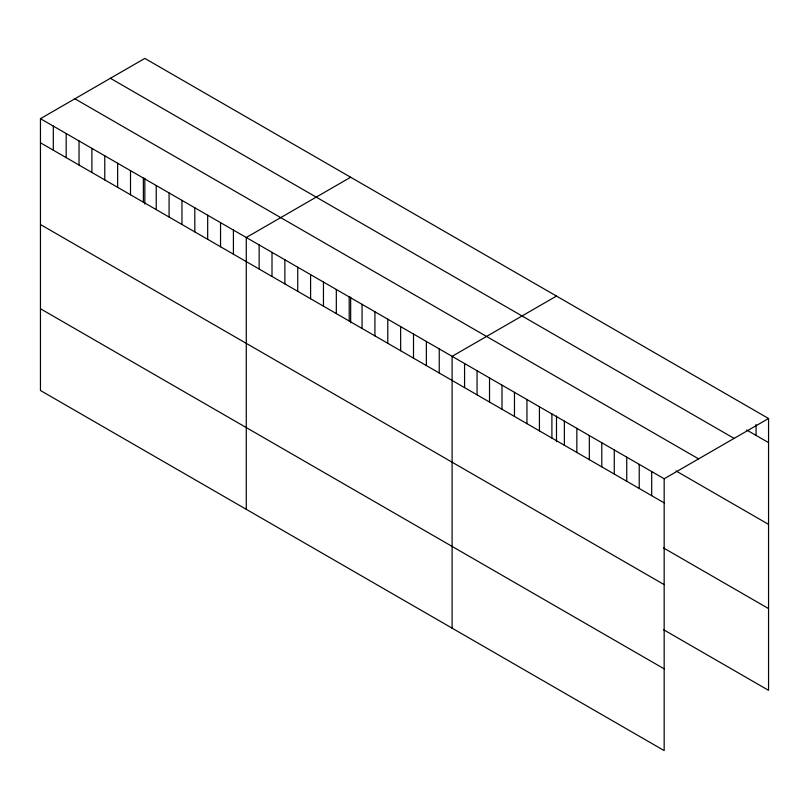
<?xml version="1.0" encoding="UTF-8"?>
<svg xmlns="http://www.w3.org/2000/svg" width="809" height="809" viewBox="0 0 809 809"><rect width="100%" height="100%" fill="white"/><g stroke="black" fill="none" stroke-linecap="round" stroke-linejoin="round"><path stroke-width="1.21" d="M40.45 118.67L664.169 478.766L664.169 750.59L40.45 390.494L40.45 118.67L144.831 58.41L768.55 418.506L768.55 690.33L663.562 629.715M350.661 177.242L246.28 237.502L246.28 509.326M556.491 296.074L452.1 356.334L452.1 628.158M664.169 478.766L768.55 418.506M746.717 430.014L768.55 442.614M110.388 78.291L734.107 438.397M74.893 98.779L698.612 458.885M676.031 470.949L768.55 524.363M40.45 142.778L664.169 502.874M663.562 547.966L768.55 608.58M40.45 224.528L664.169 584.624M40.45 308.745L664.169 668.851M756.071 424.563L756.071 435.414M651.69 471.566L651.69 495.674M639.221 464.366L639.221 488.474M626.742 457.166L626.742 481.274M614.274 449.966L614.274 474.074M601.795 442.756L601.795 466.864M589.326 435.555L589.326 459.664M576.847 428.355L576.847 452.464M564.369 421.155L564.369 445.263M556.491 415.968L556.491 441.694M551.9 413.955L551.9 438.063M539.421 406.745L539.421 430.853M526.952 399.545L526.952 423.653M514.473 392.345L514.473 416.453M502.005 385.145L502.005 409.253M489.526 377.945L489.526 402.053M477.057 370.744L477.057 394.853M464.578 363.534L464.578 387.642M439.236 348.912L439.236 373.02M426.373 341.479L426.373 365.587M413.51 334.056L413.51 358.165M400.647 326.624L400.647 350.732M387.784 319.201L387.784 343.309M374.921 311.768L374.921 335.877M362.058 304.346L362.058 328.454M350.661 297.125L350.661 322.862M349.195 296.923L349.195 321.031M336.322 289.491L336.322 313.599M323.458 282.068L323.458 306.176M310.595 274.635L310.595 298.743M297.732 267.213L297.732 291.321M284.869 259.78L284.869 283.888M272.006 252.357L272.006 276.466M259.143 244.925L259.143 269.033M233.417 230.08L233.417 254.188M220.544 222.647L220.544 246.755M207.68 215.224L207.68 239.333M194.817 207.792L194.817 231.9M181.954 200.369L181.954 224.477M169.091 192.936L169.091 217.045M156.228 185.514L156.228 209.622M144.831 178.293L144.831 204.03M143.365 178.081L143.365 202.189M130.502 170.659L130.502 194.767M117.639 163.236L117.639 187.344M104.776 155.803L104.776 179.911M91.902 148.381L91.902 172.489M79.039 140.948L79.039 165.056M66.176 133.525L66.176 157.634M53.313 126.093L53.313 150.201"/></g></svg>
